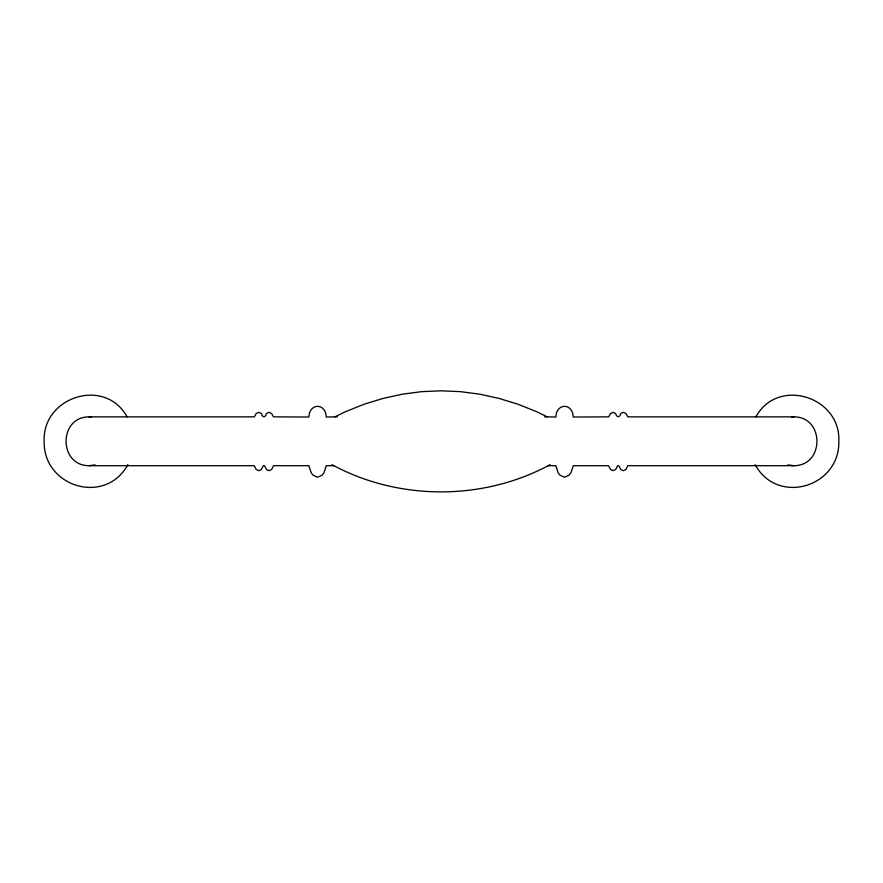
<?xml version="1.0" encoding="UTF-8"?>
<svg xmlns="http://www.w3.org/2000/svg" width="883" height="883" viewBox="0 0 883 883"><rect width="100%" height="100%" fill="white"/><g stroke="black" fill="none" stroke-linecap="round" stroke-linejoin="round"><path stroke-width="1.32" d="M127.88 464.601C105.574 505.804 43.157 487.096 44.15 441.279C42.252 396.677 105.209 376.688 127.086 416.886M755.914 416.886C777.791 376.688 840.748 396.677 838.85 441.279C839.843 487.096 777.426 505.804 755.12 464.601M334.05 465.705L326.302 465.705L323.951 472.802L322.085 475.22L317.582 477.261L313.068 475.22L311.202 472.802L308.84 465.705L273.564 465.705L271.589 469.513L269.028 470.672L266.478 469.513L264.503 465.705L263.333 465.705L261.368 469.513L258.807 470.672L256.247 469.513L254.282 465.705L89.017 465.705C58.421 465.672 58.421 416.886 89.017 416.853L254.348 416.853L256.247 413.487L258.807 412.328L261.368 413.487C262.163 417.825 265.684 417.825 266.478 413.487L269.028 412.328L271.589 413.487L273.487 416.853L308.873 417.03C309.48 402.791 325.672 402.791 326.28 417.03L334.944 416.853L345.198 411.809L364.061 404.271L383.134 398.399L402.361 394.182L421.688 391.655L441.059 390.805L460.44 391.655L479.767 394.182L498.994 398.399L518.056 404.271L536.93 411.809L547.173 416.853L555.849 417.03C556.445 402.791 572.648 402.791 573.244 417.03L608.63 416.853L610.539 413.487L613.089 412.328L615.65 413.487C616.444 417.825 619.965 417.825 620.76 413.487L623.321 412.328L625.87 413.487L627.78 416.853L793.983 416.853C824.579 416.886 824.579 465.672 793.983 465.705L627.846 465.705L625.87 469.513L623.321 470.672L620.76 469.513L618.784 465.705L617.625 465.705L615.65 469.513L613.089 470.672L610.539 469.513L608.564 465.705L573.277 465.705L570.915 472.802L569.049 475.22L564.546 477.261L560.043 475.22L558.177 472.802L555.826 465.705L548.067 465.705M550.208 464.657C483.233 500.948 398.884 500.948 331.92 464.657M89.017 465.705L95.099 464.877M791.543 417.184L793.983 416.853M334.944 416.853L337.394 416.853M544.734 416.853L547.173 416.853M787.901 464.877L793.983 465.705M89.017 416.853L91.457 417.184"/></g></svg>
